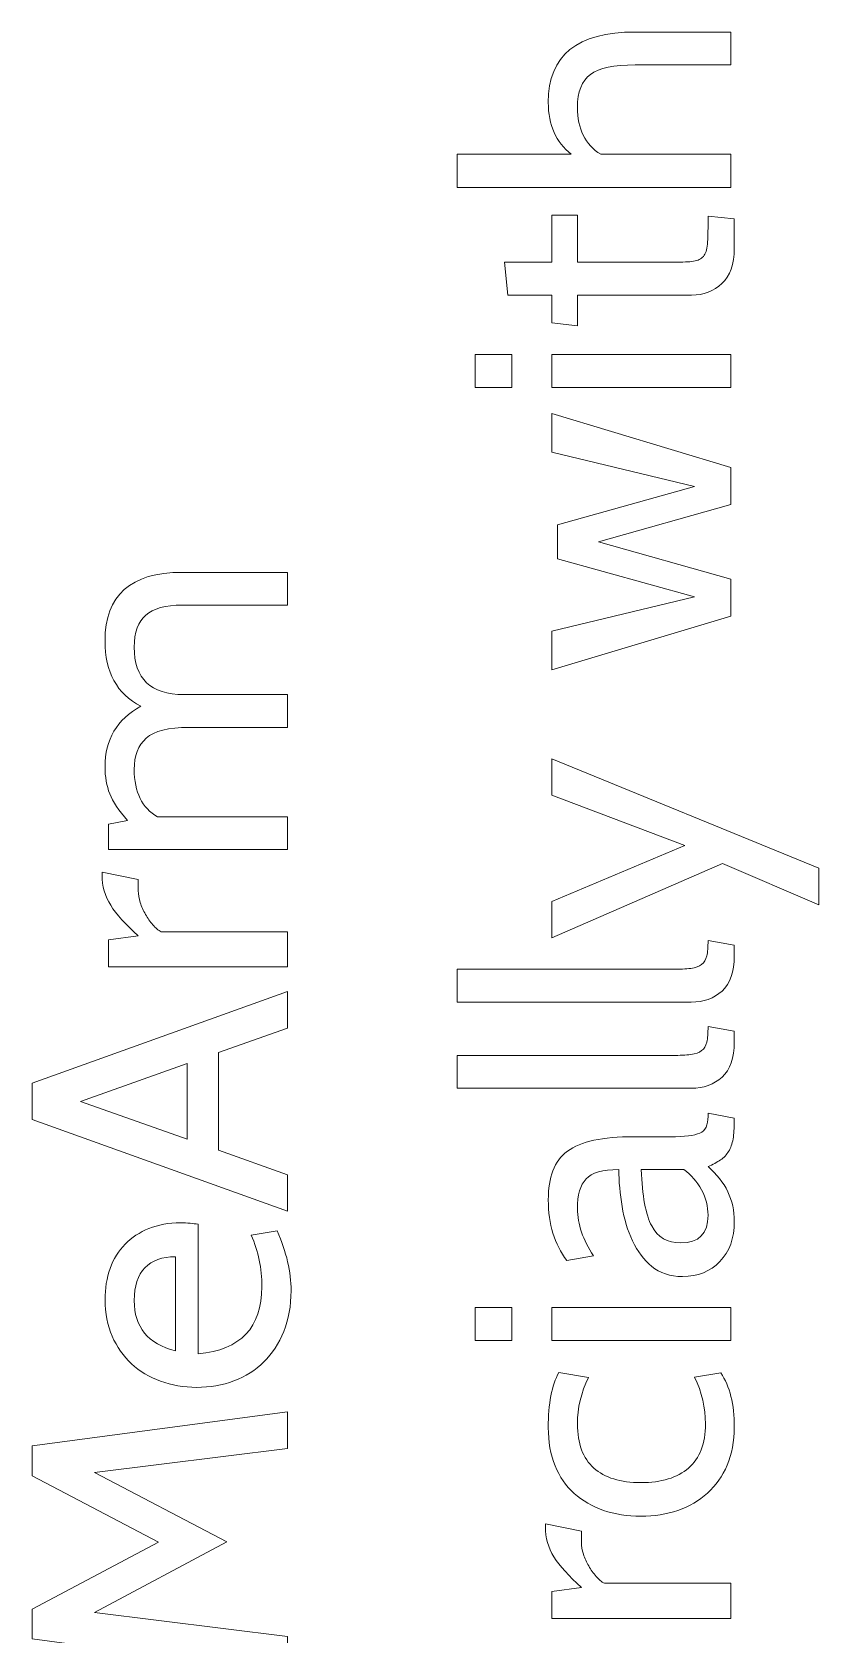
# Model space of a CAD drawing. Header units: centimetres. Extents: x -24 to 24.1, y -20.7 to 0.5.
# Drawn here: x 5.1757 to 5.4044, y -18.0062 to -17.5403 of the extents above; entities that cross this region are included whole.
import ezdxf

# ---------------------------------------------------------------- set-up
doc = ezdxf.new("R2010")
doc.units = ezdxf.units.CM
doc.header["$MEASUREMENT"] = 0
doc.layers.add('Layer 1', color=7, linetype='Continuous')

msp = doc.modelspace()

# ---------------------------------------------------------------- linework, layer by layer
at = {"layer": 'Layer 1', "color": 250, "lineweight": 9}
for points, knots in [([(5.37879, -17.540265), (5.37879, -17.540265), (5.37879, -17.549805), (5.37879, -17.549805), (5.37879, -17.549805), (5.37879, -17.549805), (5.351, -17.549805), (5.351, -17.549805), (5.351, -17.549805), (5.34485, -17.549805), (5.34052, -17.550725), (5.33801, -17.552565), (5.33801, -17.552565), (5.3355, -17.554405), (5.33424, -17.557615), (5.33424, -17.562215), (5.33424, -17.562215), (5.33424, -17.568435), (5.33651, -17.572965), (5.34103, -17.575785), (5.34103, -17.575785), (5.34103, -17.575785), (5.37879, -17.575785), (5.37879, -17.575785), (5.37879, -17.575785), (5.37879, -17.575785), (5.37879, -17.585435), (5.37879, -17.585435), (5.37879, -17.585435), (5.37879, -17.585435), (5.29925, -17.585435), (5.29925, -17.585435), (5.29925, -17.585435), (5.29925, -17.585435), (5.29925, -17.575785), (5.29925, -17.575785), (5.29925, -17.575785), (5.29925, -17.575785), (5.33244, -17.575785), (5.33244, -17.575785), (5.33244, -17.575785), (5.32799, -17.572325), (5.32576, -17.567305), (5.32576, -17.560725), (5.32576, -17.560725), (5.32576, -17.547085), (5.33417, -17.540265), (5.351, -17.540265), (5.351, -17.540265), (5.351, -17.540265), (5.37879, -17.540265), (5.37879, -17.540265)], [0, 0, 0, 0, 0.0714286, 0.0714286, 0.0714286, 0.0714286, 0.1428571, 0.1428571, 0.1428571, 0.1428571, 0.2142857, 0.2142857, 0.2142857, 0.2142857, 0.2857143, 0.2857143, 0.2857143, 0.2857143, 0.3571429, 0.3571429, 0.3571429, 0.3571429, 0.4285714, 0.4285714, 0.4285714, 0.4285714, 0.5, 0.5, 0.5, 0.5, 0.5714286, 0.5714286, 0.5714286, 0.5714286, 0.6428571, 0.6428571, 0.6428571, 0.6428571, 0.7142857, 0.7142857, 0.7142857, 0.7142857, 0.7857143, 0.7857143, 0.7857143, 0.7857143, 0.8571429, 0.8571429, 0.8571429, 0.8571429, 1, 1, 1, 1]), ([(5.37221, -17.593815), (5.37221, -17.593815), (5.37985, -17.594565), (5.37985, -17.594565), (5.37985, -17.594565), (5.37985, -17.594565), (5.37985, -17.603155), (5.37985, -17.603155), (5.37985, -17.603155), (5.37985, -17.607745), (5.37864, -17.611155), (5.37624, -17.613385), (5.37624, -17.613385), (5.37384, -17.615615), (5.3709, -17.616725), (5.36744, -17.616725), (5.36744, -17.616725), (5.36744, -17.616725), (5.33424, -17.616725), (5.33424, -17.616725), (5.33424, -17.616725), (5.33424, -17.616725), (5.33424, -17.625635), (5.33424, -17.625635), (5.33424, -17.625635), (5.33424, -17.625635), (5.32682, -17.624785), (5.32682, -17.624785), (5.32682, -17.624785), (5.32682, -17.624785), (5.32682, -17.616725), (5.32682, -17.616725), (5.32682, -17.616725), (5.32682, -17.616725), (5.31399, -17.616725), (5.31399, -17.616725), (5.31399, -17.616725), (5.31399, -17.616725), (5.31303, -17.607185), (5.31303, -17.607185), (5.31303, -17.607185), (5.31303, -17.607185), (5.32682, -17.607185), (5.32682, -17.607185), (5.32682, -17.607185), (5.32682, -17.607185), (5.32682, -17.593505), (5.32682, -17.593505), (5.32682, -17.593505), (5.32682, -17.593505), (5.33424, -17.593505), (5.33424, -17.593505), (5.33424, -17.593505), (5.33424, -17.593505), (5.33424, -17.607185), (5.33424, -17.607185), (5.33424, -17.607185), (5.33424, -17.607185), (5.36161, -17.607185), (5.36161, -17.607185), (5.36161, -17.607185), (5.36408, -17.607185), (5.36602, -17.607105), (5.36744, -17.606965), (5.36744, -17.606965), (5.36885, -17.606825), (5.36991, -17.606425), (5.37062, -17.605745), (5.37062, -17.605745), (5.37133, -17.605075), (5.37177, -17.603995), (5.37195, -17.602515), (5.37195, -17.602515), (5.37212, -17.601025), (5.37221, -17.598945), (5.37221, -17.596255), (5.37221, -17.596255), (5.37221, -17.596255), (5.37221, -17.593815), (5.37221, -17.593815)], [0, 0, 0, 0, 0.047619, 0.047619, 0.047619, 0.047619, 0.0952381, 0.0952381, 0.0952381, 0.0952381, 0.1428571, 0.1428571, 0.1428571, 0.1428571, 0.1904762, 0.1904762, 0.1904762, 0.1904762, 0.2380952, 0.2380952, 0.2380952, 0.2380952, 0.2857143, 0.2857143, 0.2857143, 0.2857143, 0.3333333, 0.3333333, 0.3333333, 0.3333333, 0.3809524, 0.3809524, 0.3809524, 0.3809524, 0.4285714, 0.4285714, 0.4285714, 0.4285714, 0.4761905, 0.4761905, 0.4761905, 0.4761905, 0.5238095, 0.5238095, 0.5238095, 0.5238095, 0.5714286, 0.5714286, 0.5714286, 0.5714286, 0.6190476, 0.6190476, 0.6190476, 0.6190476, 0.6666667, 0.6666667, 0.6666667, 0.6666667, 0.7142857, 0.7142857, 0.7142857, 0.7142857, 0.7619048, 0.7619048, 0.7619048, 0.7619048, 0.8095238, 0.8095238, 0.8095238, 0.8095238, 0.8571429, 0.8571429, 0.8571429, 0.8571429, 0.9047619, 0.9047619, 0.9047619, 0.9047619, 1, 1, 1, 1]), ([(5.31515, -17.634015), (5.31515, -17.634015), (5.31515, -17.643555), (5.31515, -17.643555), (5.31515, -17.643555), (5.31515, -17.643555), (5.30455, -17.643555), (5.30455, -17.643555), (5.30455, -17.643555), (5.30455, -17.643555), (5.30455, -17.634015), (5.30455, -17.634015), (5.30455, -17.634015), (5.30455, -17.634015), (5.31515, -17.634015), (5.31515, -17.634015)], [0, 0, 0, 0, 0.2, 0.2, 0.2, 0.2, 0.4, 0.4, 0.4, 0.4, 0.6, 0.6, 0.6, 0.6, 1, 1, 1, 1]), ([(5.37879, -17.634015), (5.37879, -17.634015), (5.37879, -17.643555), (5.37879, -17.643555), (5.37879, -17.643555), (5.37879, -17.643555), (5.32682, -17.643555), (5.32682, -17.643555), (5.32682, -17.643555), (5.32682, -17.643555), (5.32682, -17.634015), (5.32682, -17.634015), (5.32682, -17.634015), (5.32682, -17.634015), (5.37879, -17.634015), (5.37879, -17.634015)], [0, 0, 0, 0, 0.2, 0.2, 0.2, 0.2, 0.4, 0.4, 0.4, 0.4, 0.6, 0.6, 0.6, 0.6, 1, 1, 1, 1]), ([(5.32682, -17.651195), (5.32682, -17.651195), (5.37879, -17.666885), (5.37879, -17.666885), (5.37879, -17.666885), (5.37879, -17.666885), (5.37879, -17.677605), (5.37879, -17.677605), (5.37879, -17.677605), (5.37879, -17.677605), (5.3404, -17.688415), (5.3404, -17.688415), (5.3404, -17.688415), (5.3404, -17.688415), (5.37879, -17.699345), (5.37879, -17.699345), (5.37879, -17.699345), (5.37879, -17.699345), (5.37879, -17.710055), (5.37879, -17.710055), (5.37879, -17.710055), (5.37879, -17.710055), (5.32682, -17.725645), (5.32682, -17.725645), (5.32682, -17.725645), (5.32682, -17.725645), (5.32682, -17.714405), (5.32682, -17.714405), (5.32682, -17.714405), (5.32682, -17.714405), (5.36829, -17.704435), (5.36829, -17.704435), (5.36829, -17.704435), (5.36829, -17.704435), (5.32841, -17.693405), (5.32841, -17.693405), (5.32841, -17.693405), (5.32841, -17.693405), (5.32841, -17.683545), (5.32841, -17.683545), (5.32841, -17.683545), (5.32841, -17.683545), (5.36829, -17.672405), (5.36829, -17.672405), (5.36829, -17.672405), (5.36829, -17.672405), (5.32682, -17.662435), (5.32682, -17.662435), (5.32682, -17.662435), (5.32682, -17.662435), (5.32682, -17.651195), (5.32682, -17.651195)], [0, 0, 0, 0, 0.0714286, 0.0714286, 0.0714286, 0.0714286, 0.1428571, 0.1428571, 0.1428571, 0.1428571, 0.2142857, 0.2142857, 0.2142857, 0.2142857, 0.2857143, 0.2857143, 0.2857143, 0.2857143, 0.3571429, 0.3571429, 0.3571429, 0.3571429, 0.4285714, 0.4285714, 0.4285714, 0.4285714, 0.5, 0.5, 0.5, 0.5, 0.5714286, 0.5714286, 0.5714286, 0.5714286, 0.6428571, 0.6428571, 0.6428571, 0.6428571, 0.7142857, 0.7142857, 0.7142857, 0.7142857, 0.7857143, 0.7857143, 0.7857143, 0.7857143, 0.8571429, 0.8571429, 0.8571429, 0.8571429, 1, 1, 1, 1]), ([(5.24993, -17.697325), (5.24993, -17.697325), (5.24993, -17.706865), (5.24993, -17.706865), (5.24993, -17.706865), (5.24993, -17.706865), (5.21939, -17.706865), (5.21939, -17.706865), (5.21939, -17.706865), (5.21451, -17.706865), (5.21095, -17.707825), (5.20873, -17.709735), (5.20873, -17.709735), (5.2065, -17.711645), (5.20539, -17.714755), (5.20539, -17.719065), (5.20539, -17.719065), (5.20539, -17.728255), (5.21019, -17.732855), (5.21981, -17.732855), (5.21981, -17.732855), (5.21981, -17.732855), (5.24993, -17.732855), (5.24993, -17.732855), (5.24993, -17.732855), (5.24993, -17.732855), (5.24993, -17.742395), (5.24993, -17.742395), (5.24993, -17.742395), (5.24993, -17.742395), (5.22129, -17.742395), (5.22129, -17.742395), (5.22129, -17.742395), (5.21536, -17.742395), (5.21122, -17.743435), (5.20889, -17.745525), (5.20889, -17.745525), (5.20655, -17.747615), (5.20539, -17.750635), (5.20539, -17.754595), (5.20539, -17.754595), (5.20539, -17.761235), (5.20765, -17.765835), (5.21217, -17.768385), (5.21217, -17.768385), (5.21217, -17.768385), (5.24993, -17.768385), (5.24993, -17.768385), (5.24993, -17.768385), (5.24993, -17.768385), (5.24993, -17.777925), (5.24993, -17.777925), (5.24993, -17.777925), (5.24993, -17.777925), (5.19796, -17.777925), (5.19796, -17.777925), (5.19796, -17.777925), (5.19796, -17.777925), (5.19796, -17.770505), (5.19796, -17.770505), (5.19796, -17.770505), (5.19796, -17.770505), (5.20348, -17.769445), (5.20348, -17.769445), (5.20348, -17.769445), (5.20093, -17.766615), (5.1992, -17.764035), (5.19828, -17.761695), (5.19828, -17.761695), (5.19736, -17.759365), (5.1969, -17.756755), (5.1969, -17.753855), (5.1969, -17.753855), (5.1969, -17.745935), (5.20037, -17.740065), (5.2073, -17.736245), (5.2073, -17.736245), (5.20037, -17.732645), (5.1969, -17.726315), (5.1969, -17.717265), (5.1969, -17.717265), (5.1969, -17.703975), (5.20436, -17.697325), (5.21928, -17.697325), (5.21928, -17.697325), (5.21928, -17.697325), (5.24993, -17.697325), (5.24993, -17.697325)], [0, 0, 0, 0, 0.0434783, 0.0434783, 0.0434783, 0.0434783, 0.0869565, 0.0869565, 0.0869565, 0.0869565, 0.1304348, 0.1304348, 0.1304348, 0.1304348, 0.173913, 0.173913, 0.173913, 0.173913, 0.2173913, 0.2173913, 0.2173913, 0.2173913, 0.2608696, 0.2608696, 0.2608696, 0.2608696, 0.3043478, 0.3043478, 0.3043478, 0.3043478, 0.3478261, 0.3478261, 0.3478261, 0.3478261, 0.3913043, 0.3913043, 0.3913043, 0.3913043, 0.4347826, 0.4347826, 0.4347826, 0.4347826, 0.4782609, 0.4782609, 0.4782609, 0.4782609, 0.5217391, 0.5217391, 0.5217391, 0.5217391, 0.5652174, 0.5652174, 0.5652174, 0.5652174, 0.6086957, 0.6086957, 0.6086957, 0.6086957, 0.6521739, 0.6521739, 0.6521739, 0.6521739, 0.6956522, 0.6956522, 0.6956522, 0.6956522, 0.7391304, 0.7391304, 0.7391304, 0.7391304, 0.7826087, 0.7826087, 0.7826087, 0.7826087, 0.826087, 0.826087, 0.826087, 0.826087, 0.8695652, 0.8695652, 0.8695652, 0.8695652, 0.9130435, 0.9130435, 0.9130435, 0.9130435, 1, 1, 1, 1]), ([(5.32682, -17.751525), (5.32682, -17.751525), (5.40445, -17.783335), (5.40445, -17.783335), (5.40445, -17.783335), (5.40445, -17.783335), (5.40445, -17.793945), (5.40445, -17.793945), (5.40445, -17.793945), (5.40445, -17.793945), (5.37645, -17.781955), (5.37645, -17.781955), (5.37645, -17.781955), (5.37645, -17.781955), (5.32682, -17.803595), (5.32682, -17.803595), (5.32682, -17.803595), (5.32682, -17.803595), (5.32682, -17.792985), (5.32682, -17.792985), (5.32682, -17.792985), (5.32682, -17.792985), (5.36542, -17.776765), (5.36542, -17.776765), (5.36542, -17.776765), (5.36542, -17.776765), (5.32682, -17.762125), (5.32682, -17.762125), (5.32682, -17.762125), (5.32682, -17.762125), (5.32682, -17.751525), (5.32682, -17.751525)], [0, 0, 0, 0, 0.1111111, 0.1111111, 0.1111111, 0.1111111, 0.2222222, 0.2222222, 0.2222222, 0.2222222, 0.3333333, 0.3333333, 0.3333333, 0.3333333, 0.4444444, 0.4444444, 0.4444444, 0.4444444, 0.5555556, 0.5555556, 0.5555556, 0.5555556, 0.6666667, 0.6666667, 0.6666667, 0.6666667, 0.7777778, 0.7777778, 0.7777778, 0.7777778, 1, 1, 1, 1]), ([(5.19605, -17.784505), (5.19605, -17.784505), (5.20655, -17.786625), (5.20655, -17.786625), (5.20655, -17.786625), (5.20655, -17.786625), (5.20655, -17.789915), (5.20655, -17.789915), (5.20655, -17.789915), (5.20655, -17.790975), (5.20675, -17.792105), (5.20714, -17.793305), (5.20714, -17.793305), (5.20752, -17.794505), (5.20804, -17.795655), (5.20867, -17.796755), (5.20867, -17.796755), (5.20931, -17.797845), (5.21002, -17.798855), (5.2108, -17.799775), (5.2108, -17.799775), (5.21157, -17.800695), (5.21239, -17.801365), (5.21323, -17.801785), (5.21323, -17.801785), (5.21323, -17.801785), (5.24993, -17.801785), (5.24993, -17.801785), (5.24993, -17.801785), (5.24993, -17.801785), (5.24993, -17.811965), (5.24993, -17.811965), (5.24993, -17.811965), (5.24993, -17.811965), (5.19796, -17.811965), (5.19796, -17.811965), (5.19796, -17.811965), (5.19796, -17.811965), (5.19796, -17.804125), (5.19796, -17.804125), (5.19796, -17.804125), (5.19796, -17.804125), (5.20655, -17.802955), (5.20655, -17.802955), (5.20655, -17.802955), (5.20288, -17.799705), (5.20021, -17.796755), (5.19855, -17.794095), (5.19855, -17.794095), (5.19688, -17.791445), (5.19605, -17.788535), (5.19605, -17.785345), (5.19605, -17.785345), (5.19605, -17.785345), (5.19605, -17.784505), (5.19605, -17.784505)], [0, 0, 0, 0, 0.0666667, 0.0666667, 0.0666667, 0.0666667, 0.1333333, 0.1333333, 0.1333333, 0.1333333, 0.2, 0.2, 0.2, 0.2, 0.2666667, 0.2666667, 0.2666667, 0.2666667, 0.3333333, 0.3333333, 0.3333333, 0.3333333, 0.4, 0.4, 0.4, 0.4, 0.4666667, 0.4666667, 0.4666667, 0.4666667, 0.5333333, 0.5333333, 0.5333333, 0.5333333, 0.6, 0.6, 0.6, 0.6, 0.6666667, 0.6666667, 0.6666667, 0.6666667, 0.7333333, 0.7333333, 0.7333333, 0.7333333, 0.8, 0.8, 0.8, 0.8, 0.8666667, 0.8666667, 0.8666667, 0.8666667, 1, 1, 1, 1]), ([(5.37221, -17.804335), (5.37221, -17.804335), (5.37985, -17.805715), (5.37985, -17.805715), (5.37985, -17.805715), (5.37985, -17.805715), (5.37985, -17.808795), (5.37985, -17.808795), (5.37985, -17.808795), (5.37985, -17.813455), (5.37866, -17.816865), (5.37629, -17.819025), (5.37629, -17.819025), (5.37392, -17.821185), (5.37094, -17.822265), (5.36733, -17.822265), (5.36733, -17.822265), (5.36733, -17.822265), (5.29925, -17.822265), (5.29925, -17.822265), (5.29925, -17.822265), (5.29925, -17.822265), (5.29925, -17.812715), (5.29925, -17.812715), (5.29925, -17.812715), (5.29925, -17.812715), (5.36182, -17.812715), (5.36182, -17.812715), (5.36182, -17.812715), (5.36401, -17.812715), (5.36579, -17.812625), (5.36717, -17.812445), (5.36717, -17.812445), (5.36855, -17.812275), (5.36961, -17.811905), (5.37035, -17.811335), (5.37035, -17.811335), (5.3711, -17.810775), (5.37159, -17.809935), (5.37184, -17.808845), (5.37184, -17.808845), (5.37209, -17.807745), (5.37221, -17.806245), (5.37221, -17.804335)], [0, 0, 0, 0, 0.0833333, 0.0833333, 0.0833333, 0.0833333, 0.1666667, 0.1666667, 0.1666667, 0.1666667, 0.25, 0.25, 0.25, 0.25, 0.3333333, 0.3333333, 0.3333333, 0.3333333, 0.4166667, 0.4166667, 0.4166667, 0.4166667, 0.5, 0.5, 0.5, 0.5, 0.5833333, 0.5833333, 0.5833333, 0.5833333, 0.6666667, 0.6666667, 0.6666667, 0.6666667, 0.75, 0.75, 0.75, 0.75, 0.8333333, 0.8333333, 0.8333333, 0.8333333, 1, 1, 1, 1]), ([(5.24993, -17.819185), (5.24993, -17.819185), (5.24993, -17.829785), (5.24993, -17.829785), (5.24993, -17.829785), (5.24993, -17.829785), (5.22988, -17.836895), (5.22988, -17.836895), (5.22988, -17.836895), (5.22988, -17.836895), (5.22988, -17.865315), (5.22988, -17.865315), (5.22988, -17.865315), (5.22988, -17.865315), (5.24993, -17.872425), (5.24993, -17.872425), (5.24993, -17.872425), (5.24993, -17.872425), (5.24993, -17.883025), (5.24993, -17.883025), (5.24993, -17.883025), (5.24993, -17.883025), (5.17569, -17.856405), (5.17569, -17.856405), (5.17569, -17.856405), (5.17569, -17.856405), (5.17569, -17.845805), (5.17569, -17.845805), (5.17569, -17.845805), (5.17569, -17.845805), (5.24993, -17.819185), (5.24993, -17.819185)], [0, 0, 0, 0, 0.1111111, 0.1111111, 0.1111111, 0.1111111, 0.2222222, 0.2222222, 0.2222222, 0.2222222, 0.3333333, 0.3333333, 0.3333333, 0.3333333, 0.4444444, 0.4444444, 0.4444444, 0.4444444, 0.5555556, 0.5555556, 0.5555556, 0.5555556, 0.6666667, 0.6666667, 0.6666667, 0.6666667, 0.7777778, 0.7777778, 0.7777778, 0.7777778, 1, 1, 1, 1]), ([(5.37221, -17.829365), (5.37221, -17.829365), (5.37985, -17.830745), (5.37985, -17.830745), (5.37985, -17.830745), (5.37985, -17.830745), (5.37985, -17.833815), (5.37985, -17.833815), (5.37985, -17.833815), (5.37985, -17.838485), (5.37866, -17.841895), (5.37629, -17.844055), (5.37629, -17.844055), (5.37392, -17.846215), (5.37094, -17.847285), (5.36733, -17.847285), (5.36733, -17.847285), (5.36733, -17.847285), (5.29925, -17.847285), (5.29925, -17.847285), (5.29925, -17.847285), (5.29925, -17.847285), (5.29925, -17.837745), (5.29925, -17.837745), (5.29925, -17.837745), (5.29925, -17.837745), (5.36182, -17.837745), (5.36182, -17.837745), (5.36182, -17.837745), (5.36401, -17.837745), (5.36579, -17.837655), (5.36717, -17.837475), (5.36717, -17.837475), (5.36855, -17.837305), (5.36961, -17.836935), (5.37035, -17.836365), (5.37035, -17.836365), (5.3711, -17.835795), (5.37159, -17.834965), (5.37184, -17.833875), (5.37184, -17.833875), (5.37209, -17.832775), (5.37221, -17.831275), (5.37221, -17.829365)], [0, 0, 0, 0, 0.0833333, 0.0833333, 0.0833333, 0.0833333, 0.1666667, 0.1666667, 0.1666667, 0.1666667, 0.25, 0.25, 0.25, 0.25, 0.3333333, 0.3333333, 0.3333333, 0.3333333, 0.4166667, 0.4166667, 0.4166667, 0.4166667, 0.5, 0.5, 0.5, 0.5, 0.5833333, 0.5833333, 0.5833333, 0.5833333, 0.6666667, 0.6666667, 0.6666667, 0.6666667, 0.75, 0.75, 0.75, 0.75, 0.8333333, 0.8333333, 0.8333333, 0.8333333, 1, 1, 1, 1]), ([(5.22076, -17.840075), (5.22076, -17.840075), (5.1898, -17.851105), (5.1898, -17.851105), (5.1898, -17.851105), (5.1898, -17.851105), (5.22076, -17.862135), (5.22076, -17.862135), (5.22076, -17.862135), (5.22076, -17.862135), (5.22076, -17.840075), (5.22076, -17.840075)], [0, 0, 0, 0, 0.25, 0.25, 0.25, 0.25, 0.5, 0.5, 0.5, 0.5, 1, 1, 1, 1]), ([(5.37221, -17.854495), (5.37221, -17.854495), (5.37985, -17.855985), (5.37985, -17.855985), (5.37985, -17.855985), (5.37985, -17.855985), (5.37985, -17.856725), (5.37985, -17.856725), (5.37985, -17.856725), (5.37985, -17.858845), (5.37972, -17.860615), (5.37948, -17.862035), (5.37948, -17.862035), (5.37923, -17.863445), (5.3788, -17.864645), (5.3782, -17.865635), (5.3782, -17.865635), (5.3776, -17.866625), (5.37681, -17.867455), (5.37582, -17.868125), (5.37582, -17.868125), (5.37483, -17.868795), (5.37363, -17.869455), (5.37221, -17.870085), (5.37221, -17.870085), (5.3773, -17.874475), (5.37985, -17.879775), (5.37985, -17.885995), (5.37985, -17.885995), (5.37985, -17.890875), (5.37845, -17.894765), (5.37566, -17.897665), (5.37566, -17.897665), (5.37287, -17.900565), (5.36924, -17.902015), (5.36479, -17.902015), (5.36479, -17.902015), (5.36118, -17.902015), (5.35821, -17.901045), (5.35588, -17.899095), (5.35588, -17.899095), (5.35354, -17.897155), (5.35167, -17.894675), (5.35026, -17.891675), (5.35026, -17.891675), (5.34884, -17.888665), (5.34784, -17.885325), (5.34724, -17.881655), (5.34724, -17.881655), (5.34663, -17.877975), (5.3463, -17.874405), (5.34623, -17.870935), (5.34623, -17.870935), (5.34156, -17.870935), (5.3384, -17.871835), (5.33674, -17.873645), (5.33674, -17.873645), (5.33507, -17.875445), (5.33424, -17.878325), (5.33424, -17.882285), (5.33424, -17.882285), (5.33424, -17.886815), (5.3358, -17.891375), (5.33891, -17.895965), (5.33891, -17.895965), (5.33891, -17.895965), (5.33117, -17.897345), (5.33117, -17.897345), (5.33117, -17.897345), (5.32756, -17.892675), (5.32576, -17.886815), (5.32576, -17.879745), (5.32576, -17.879745), (5.32576, -17.876415), (5.3262, -17.873585), (5.32708, -17.871255), (5.32708, -17.871255), (5.32797, -17.868925), (5.32938, -17.867035), (5.33133, -17.865585), (5.33133, -17.865585), (5.33327, -17.864135), (5.33583, -17.863075), (5.33902, -17.862405), (5.33902, -17.862405), (5.3422, -17.861725), (5.34609, -17.861395), (5.35068, -17.861395), (5.35068, -17.861395), (5.35068, -17.861395), (5.36129, -17.861395), (5.36129, -17.861395), (5.36129, -17.861395), (5.36539, -17.861395), (5.36823, -17.861035), (5.36983, -17.860335), (5.36983, -17.860335), (5.37142, -17.859625), (5.37221, -17.857995), (5.37221, -17.855455), (5.37221, -17.855455), (5.37221, -17.855455), (5.37221, -17.854495), (5.37221, -17.854495)], [0, 0, 0, 0, 0.037037, 0.037037, 0.037037, 0.037037, 0.0740741, 0.0740741, 0.0740741, 0.0740741, 0.1111111, 0.1111111, 0.1111111, 0.1111111, 0.1481481, 0.1481481, 0.1481481, 0.1481481, 0.1851852, 0.1851852, 0.1851852, 0.1851852, 0.2222222, 0.2222222, 0.2222222, 0.2222222, 0.2592593, 0.2592593, 0.2592593, 0.2592593, 0.2962963, 0.2962963, 0.2962963, 0.2962963, 0.3333333, 0.3333333, 0.3333333, 0.3333333, 0.3703704, 0.3703704, 0.3703704, 0.3703704, 0.4074074, 0.4074074, 0.4074074, 0.4074074, 0.4444444, 0.4444444, 0.4444444, 0.4444444, 0.4814815, 0.4814815, 0.4814815, 0.4814815, 0.5185185, 0.5185185, 0.5185185, 0.5185185, 0.5555556, 0.5555556, 0.5555556, 0.5555556, 0.5925926, 0.5925926, 0.5925926, 0.5925926, 0.6296296, 0.6296296, 0.6296296, 0.6296296, 0.6666667, 0.6666667, 0.6666667, 0.6666667, 0.7037037, 0.7037037, 0.7037037, 0.7037037, 0.7407407, 0.7407407, 0.7407407, 0.7407407, 0.7777778, 0.7777778, 0.7777778, 0.7777778, 0.8148148, 0.8148148, 0.8148148, 0.8148148, 0.8518519, 0.8518519, 0.8518519, 0.8518519, 0.8888889, 0.8888889, 0.8888889, 0.8888889, 0.9259259, 0.9259259, 0.9259259, 0.9259259, 1, 1, 1, 1]), ([(5.36521, -17.870935), (5.36521, -17.870935), (5.3528, -17.870935), (5.3528, -17.870935), (5.3528, -17.870935), (5.35309, -17.878575), (5.35409, -17.884035), (5.35583, -17.887325), (5.35583, -17.887325), (5.35756, -17.890615), (5.36037, -17.892255), (5.36426, -17.892255), (5.36426, -17.892255), (5.36956, -17.892255), (5.37221, -17.889565), (5.37221, -17.884195), (5.37221, -17.884195), (5.37221, -17.881655), (5.37157, -17.879195), (5.3703, -17.876825), (5.3703, -17.876825), (5.36903, -17.874455), (5.36733, -17.872495), (5.36521, -17.870935)], [0, 0, 0, 0, 0.1428571, 0.1428571, 0.1428571, 0.1428571, 0.2857143, 0.2857143, 0.2857143, 0.2857143, 0.4285714, 0.4285714, 0.4285714, 0.4285714, 0.5714286, 0.5714286, 0.5714286, 0.5714286, 0.7142857, 0.7142857, 0.7142857, 0.7142857, 1, 1, 1, 1]), ([(5.22395, -17.886845), (5.22395, -17.886845), (5.22395, -17.924495), (5.22395, -17.924495), (5.22395, -17.924495), (5.23632, -17.923365), (5.24251, -17.916855), (5.24251, -17.904975), (5.24251, -17.904975), (5.24251, -17.899675), (5.24148, -17.894695), (5.23943, -17.890025), (5.23943, -17.890025), (5.23943, -17.890025), (5.24696, -17.888755), (5.24696, -17.888755), (5.24696, -17.888755), (5.24965, -17.894905), (5.25099, -17.900705), (5.25099, -17.906145), (5.25099, -17.906145), (5.25099, -17.910525), (5.25028, -17.914475), (5.24887, -17.917975), (5.24887, -17.917975), (5.24745, -17.921475), (5.24553, -17.924425), (5.24309, -17.926825), (5.24309, -17.926825), (5.24065, -17.929235), (5.23775, -17.931065), (5.23439, -17.932345), (5.23439, -17.932345), (5.23103, -17.933615), (5.22741, -17.934245), (5.22352, -17.934245), (5.22352, -17.934245), (5.21977, -17.934245), (5.21627, -17.933645), (5.21302, -17.932445), (5.21302, -17.932445), (5.20977, -17.931245), (5.20696, -17.929545), (5.20459, -17.927355), (5.20459, -17.927355), (5.20222, -17.925165), (5.20035, -17.922495), (5.19897, -17.919345), (5.19897, -17.919345), (5.19759, -17.916205), (5.1969, -17.912685), (5.1969, -17.908795), (5.1969, -17.908795), (5.1969, -17.905475), (5.1974, -17.902435), (5.19839, -17.899675), (5.19839, -17.899675), (5.19938, -17.896915), (5.20083, -17.894565), (5.20273, -17.892625), (5.20273, -17.892625), (5.20464, -17.890675), (5.20696, -17.889155), (5.20968, -17.888065), (5.20968, -17.888065), (5.2124, -17.886965), (5.21546, -17.886425), (5.21886, -17.886425), (5.21886, -17.886425), (5.22083, -17.886425), (5.22253, -17.886565), (5.22395, -17.886845)], [0, 0, 0, 0, 0.0526316, 0.0526316, 0.0526316, 0.0526316, 0.1052632, 0.1052632, 0.1052632, 0.1052632, 0.1578947, 0.1578947, 0.1578947, 0.1578947, 0.2105263, 0.2105263, 0.2105263, 0.2105263, 0.2631579, 0.2631579, 0.2631579, 0.2631579, 0.3157895, 0.3157895, 0.3157895, 0.3157895, 0.3684211, 0.3684211, 0.3684211, 0.3684211, 0.4210526, 0.4210526, 0.4210526, 0.4210526, 0.4736842, 0.4736842, 0.4736842, 0.4736842, 0.5263158, 0.5263158, 0.5263158, 0.5263158, 0.5789474, 0.5789474, 0.5789474, 0.5789474, 0.6315789, 0.6315789, 0.6315789, 0.6315789, 0.6842105, 0.6842105, 0.6842105, 0.6842105, 0.7368421, 0.7368421, 0.7368421, 0.7368421, 0.7894737, 0.7894737, 0.7894737, 0.7894737, 0.8421053, 0.8421053, 0.8421053, 0.8421053, 0.8947368, 0.8947368, 0.8947368, 0.8947368, 1, 1, 1, 1]), ([(5.20539, -17.909005), (5.20539, -17.916715), (5.20938, -17.921595), (5.21737, -17.923645), (5.21737, -17.923645), (5.21737, -17.923645), (5.21737, -17.896285), (5.21737, -17.896285), (5.21737, -17.896285), (5.21355, -17.896285), (5.2106, -17.897345), (5.20852, -17.899465), (5.20852, -17.899465), (5.20643, -17.901585), (5.20539, -17.904765), (5.20539, -17.909005)], [0, 0, 0, 0, 0.2, 0.2, 0.2, 0.2, 0.4, 0.4, 0.4, 0.4, 0.6, 0.6, 0.6, 0.6, 1, 1, 1, 1]), ([(5.31515, -17.911025), (5.31515, -17.911025), (5.31515, -17.920575), (5.31515, -17.920575), (5.31515, -17.920575), (5.31515, -17.920575), (5.30455, -17.920575), (5.30455, -17.920575), (5.30455, -17.920575), (5.30455, -17.920575), (5.30455, -17.911025), (5.30455, -17.911025), (5.30455, -17.911025), (5.30455, -17.911025), (5.31515, -17.911025), (5.31515, -17.911025)], [0, 0, 0, 0, 0.2, 0.2, 0.2, 0.2, 0.4, 0.4, 0.4, 0.4, 0.6, 0.6, 0.6, 0.6, 1, 1, 1, 1]), ([(5.37879, -17.911025), (5.37879, -17.911025), (5.37879, -17.920575), (5.37879, -17.920575), (5.37879, -17.920575), (5.37879, -17.920575), (5.32682, -17.920575), (5.32682, -17.920575), (5.32682, -17.920575), (5.32682, -17.920575), (5.32682, -17.911025), (5.32682, -17.911025), (5.32682, -17.911025), (5.32682, -17.911025), (5.37879, -17.911025), (5.37879, -17.911025)], [0, 0, 0, 0, 0.2, 0.2, 0.2, 0.2, 0.4, 0.4, 0.4, 0.4, 0.6, 0.6, 0.6, 0.6, 1, 1, 1, 1]), ([(5.37985, -17.945815), (5.37985, -17.949985), (5.37916, -17.953665), (5.37778, -17.956845), (5.37778, -17.956845), (5.3764, -17.960025), (5.37449, -17.962725), (5.37205, -17.964955), (5.37205, -17.964955), (5.36961, -17.967185), (5.36675, -17.968865), (5.36346, -17.969995), (5.36346, -17.969995), (5.36017, -17.971125), (5.35658, -17.971685), (5.3527, -17.971685), (5.3527, -17.971685), (5.34874, -17.971685), (5.34511, -17.971125), (5.34183, -17.969995), (5.34183, -17.969995), (5.33854, -17.968865), (5.33569, -17.967215), (5.33329, -17.965065), (5.33329, -17.965065), (5.33089, -17.962905), (5.32903, -17.960215), (5.32772, -17.957005), (5.32772, -17.957005), (5.32641, -17.953785), (5.32576, -17.950095), (5.32576, -17.945915), (5.32576, -17.945915), (5.32576, -17.938985), (5.32678, -17.933655), (5.32883, -17.929905), (5.32883, -17.929905), (5.32883, -17.929905), (5.33743, -17.931385), (5.33743, -17.931385), (5.33743, -17.931385), (5.3353, -17.935775), (5.33424, -17.940265), (5.33424, -17.944855), (5.33424, -17.944855), (5.33424, -17.950585), (5.33583, -17.954865), (5.33902, -17.957695), (5.33902, -17.957695), (5.3422, -17.960515), (5.34676, -17.961935), (5.3527, -17.961935), (5.3527, -17.961935), (5.35864, -17.961935), (5.36325, -17.960515), (5.36654, -17.957695), (5.36654, -17.957695), (5.36983, -17.954865), (5.37147, -17.950585), (5.37147, -17.944855), (5.37147, -17.944855), (5.37147, -17.940195), (5.37041, -17.935665), (5.36829, -17.931285), (5.36829, -17.931285), (5.36829, -17.931285), (5.37592, -17.930015), (5.37592, -17.930015), (5.37592, -17.930015), (5.37854, -17.933895), (5.37985, -17.939165), (5.37985, -17.945815)], [0, 0, 0, 0, 0.0526316, 0.0526316, 0.0526316, 0.0526316, 0.1052632, 0.1052632, 0.1052632, 0.1052632, 0.1578947, 0.1578947, 0.1578947, 0.1578947, 0.2105263, 0.2105263, 0.2105263, 0.2105263, 0.2631579, 0.2631579, 0.2631579, 0.2631579, 0.3157895, 0.3157895, 0.3157895, 0.3157895, 0.3684211, 0.3684211, 0.3684211, 0.3684211, 0.4210526, 0.4210526, 0.4210526, 0.4210526, 0.4736842, 0.4736842, 0.4736842, 0.4736842, 0.5263158, 0.5263158, 0.5263158, 0.5263158, 0.5789474, 0.5789474, 0.5789474, 0.5789474, 0.6315789, 0.6315789, 0.6315789, 0.6315789, 0.6842105, 0.6842105, 0.6842105, 0.6842105, 0.7368421, 0.7368421, 0.7368421, 0.7368421, 0.7894737, 0.7894737, 0.7894737, 0.7894737, 0.8421053, 0.8421053, 0.8421053, 0.8421053, 0.8947368, 0.8947368, 0.8947368, 0.8947368, 1, 1, 1, 1]), ([(5.24993, -17.941355), (5.24993, -17.941355), (5.24993, -17.951965), (5.24993, -17.951965), (5.24993, -17.951965), (5.24993, -17.951965), (5.19383, -17.958965), (5.19383, -17.958965), (5.19383, -17.958965), (5.19383, -17.958965), (5.23232, -17.979115), (5.23232, -17.979115), (5.23232, -17.979115), (5.23232, -17.979115), (5.19383, -17.999685), (5.19383, -17.999685), (5.19383, -17.999685), (5.19383, -17.999685), (5.24993, -18.006685), (5.24993, -18.006685), (5.24993, -18.006685), (5.24993, -18.006685), (5.24993, -18.017295), (5.24993, -18.017295), (5.24993, -18.017295), (5.24993, -18.017295), (5.17569, -18.007325), (5.17569, -18.007325), (5.17569, -18.007325), (5.17569, -18.007325), (5.17569, -17.998735), (5.17569, -17.998735), (5.17569, -17.998735), (5.17569, -17.998735), (5.21249, -17.979215), (5.21249, -17.979215), (5.21249, -17.979215), (5.21249, -17.979215), (5.17569, -17.959915), (5.17569, -17.959915), (5.17569, -17.959915), (5.17569, -17.959915), (5.17569, -17.951215), (5.17569, -17.951215), (5.17569, -17.951215), (5.17569, -17.951215), (5.24993, -17.941355), (5.24993, -17.941355)], [0, 0, 0, 0, 0.0769231, 0.0769231, 0.0769231, 0.0769231, 0.1538462, 0.1538462, 0.1538462, 0.1538462, 0.2307692, 0.2307692, 0.2307692, 0.2307692, 0.3076923, 0.3076923, 0.3076923, 0.3076923, 0.3846154, 0.3846154, 0.3846154, 0.3846154, 0.4615385, 0.4615385, 0.4615385, 0.4615385, 0.5384615, 0.5384615, 0.5384615, 0.5384615, 0.6153846, 0.6153846, 0.6153846, 0.6153846, 0.6923077, 0.6923077, 0.6923077, 0.6923077, 0.7692308, 0.7692308, 0.7692308, 0.7692308, 0.8461538, 0.8461538, 0.8461538, 0.8461538, 1, 1, 1, 1]), ([(5.32491, -17.973915), (5.32491, -17.973915), (5.33541, -17.976035), (5.33541, -17.976035), (5.33541, -17.976035), (5.33541, -17.976035), (5.33541, -17.979325), (5.33541, -17.979325), (5.33541, -17.979325), (5.33541, -17.980385), (5.3356, -17.981515), (5.33599, -17.982715), (5.33599, -17.982715), (5.33638, -17.983925), (5.3369, -17.985075), (5.33753, -17.986165), (5.33753, -17.986165), (5.33817, -17.987265), (5.33887, -17.988265), (5.33965, -17.989185), (5.33965, -17.989185), (5.34043, -17.990105), (5.34124, -17.990775), (5.34209, -17.991205), (5.34209, -17.991205), (5.34209, -17.991205), (5.37879, -17.991205), (5.37879, -17.991205), (5.37879, -17.991205), (5.37879, -17.991205), (5.37879, -18.001385), (5.37879, -18.001385), (5.37879, -18.001385), (5.37879, -18.001385), (5.32682, -18.001385), (5.32682, -18.001385), (5.32682, -18.001385), (5.32682, -18.001385), (5.32682, -17.993535), (5.32682, -17.993535), (5.32682, -17.993535), (5.32682, -17.993535), (5.33541, -17.992375), (5.33541, -17.992375), (5.33541, -17.992375), (5.33173, -17.989115), (5.32906, -17.986165), (5.3274, -17.983515), (5.3274, -17.983515), (5.32574, -17.980865), (5.32491, -17.977945), (5.32491, -17.974765), (5.32491, -17.974765), (5.32491, -17.974765), (5.32491, -17.973915), (5.32491, -17.973915)], [0, 0, 0, 0, 0.0666667, 0.0666667, 0.0666667, 0.0666667, 0.1333333, 0.1333333, 0.1333333, 0.1333333, 0.2, 0.2, 0.2, 0.2, 0.2666667, 0.2666667, 0.2666667, 0.2666667, 0.3333333, 0.3333333, 0.3333333, 0.3333333, 0.4, 0.4, 0.4, 0.4, 0.4666667, 0.4666667, 0.4666667, 0.4666667, 0.5333333, 0.5333333, 0.5333333, 0.5333333, 0.6, 0.6, 0.6, 0.6, 0.6666667, 0.6666667, 0.6666667, 0.6666667, 0.7333333, 0.7333333, 0.7333333, 0.7333333, 0.8, 0.8, 0.8, 0.8, 0.8666667, 0.8666667, 0.8666667, 0.8666667, 1, 1, 1, 1])]:
    msp.add_open_spline(points, degree=3, knots=knots, dxfattribs=at)

doc.saveas('drawing.dxf')
